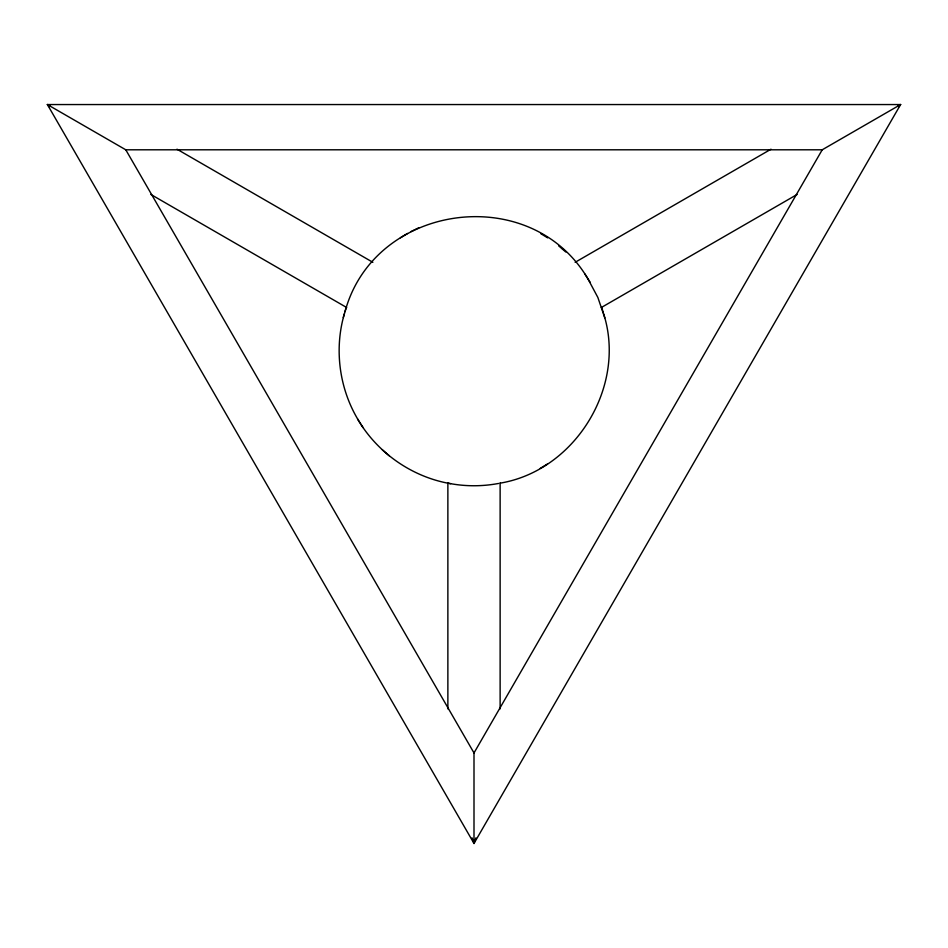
<?xml version="1.0" encoding="UTF-8"?>
<svg xmlns="http://www.w3.org/2000/svg" width="948" height="948" viewBox="0 0 948 948"><rect width="100%" height="100%" fill="white"/><g stroke="black" fill="none" stroke-linecap="round" stroke-linejoin="round"><path stroke-width="1.42" d="M344.42 313.67C333.696 350.085 339.55 390.979 360.062 422.915M345.025 311.619C374.365 203.263 529.92 181.578 587.499 278.12M343.271 317.556L346.162 307.78M472.068 837.866L474 843.447L900.6 104.553L47.4 104.553L474 843.447L475.932 837.866M474 843.447L474 752.949L822.224 149.796L900.6 104.553L898.668 106.792M500.366 483.113C575.531 470.374 627.031 386.061 603.485 313.373M400.411 237.794L407.51 233.481M540.277 468.348L547.482 463.987M575.14 262.3L771.02 149.203M601.269 307.543L797.138 194.447M415.319 229.463L418.743 227.804M411.041 231.549L414.703 229.772M897.697 105.11L900.6 104.553M498.565 483.456C482.212 486.537 465.267 486.525 448.925 483.35M49.332 106.792L47.4 104.553L125.776 149.796L822.224 149.796M47.4 104.553L50.303 105.11M450.632 483.681C412.096 477.14 377.197 452.753 357.562 418.98M176.98 149.203L372.86 262.3M150.862 194.447L346.731 307.543M540.739 233.623L547.683 237.865M558.597 245.781L561.974 248.696M562.306 248.98L565.826 252.026M382.388 449.885L389.249 455.81M587.689 278.416L597.868 297.471L604.8 317.876M584.88 274.019L590.367 282.623M360.643 423.792L363.072 427.619M125.776 149.796L474 752.949M601.743 307.496L603.047 311.939M500.129 482.722L500.129 708.903M447.871 482.722L447.871 708.903"/></g></svg>
